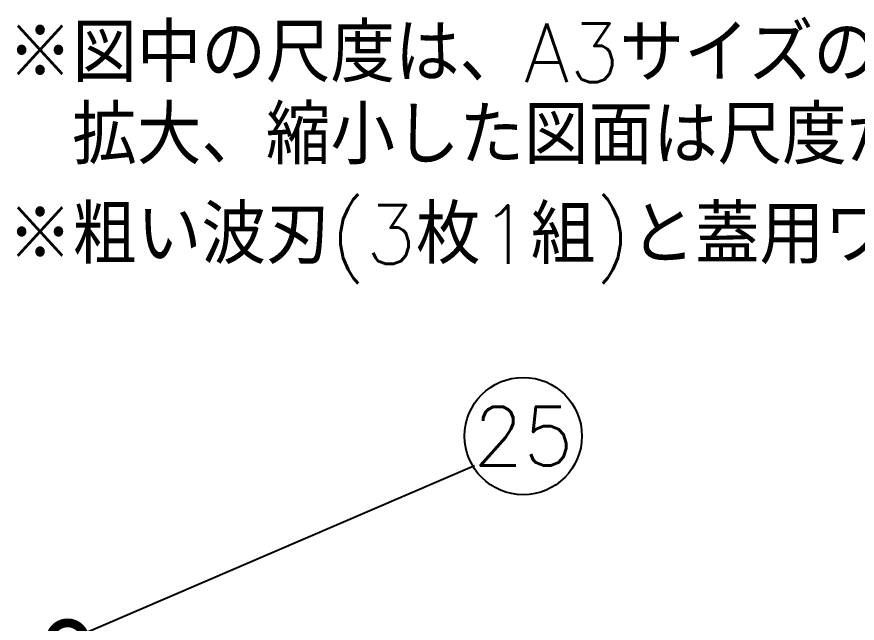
# Model space of a CAD drawing. Extents: x 230 to 4050, y 0 to 2754.
# Drawn here: x 2325 to 2683.1, y 1947.5 to 2205.9 of the extents above; entities that cross this region are included whole.
import ezdxf
from ezdxf.enums import TextEntityAlignment as Align

# ---------------------------------------------------------------- set-up
doc = ezdxf.new("R2010")
doc.units = 0
doc.header["$LTSCALE"] = 2
doc.layers.get('0').update_dxf_attribs({"linetype": 'CONTINUOUS'})
doc.layers.add('SIYOU', color=7, linetype='CONTINUOUS')
doc.layers.add('SUNPOU', color=7, linetype='CONTINUOUS')
doc.styles.get("Standard").update_dxf_attribs({"font": 'romans.shx', "bigfont": 'extfont.shx'})
doc.dimstyles.get("Standard").update_dxf_attribs({"dimscale": 10, "dimtxt": 2, "dimasz": 3, "dimexe": 1, "dimexo": 1, "dimgap": 0.6, "dimtad": 3, "dimdec": 0, "dimzin": 0, "dimdsep": 46, "dimtxsty": 'STANDARD', "dimblk1": 'OPEN', "dimblk2": 'OPEN', "dimsah": 1, "dimcen": 1.5, "dimadec": 0, "dimazin": 0, "dimtfac": 1, "dimtdec": 0, "dimtmove": 0, "dimatfit": 0, "dimldrblk": 'DOTSMALL', "dimfxl": 1, "dimtvp": 1, "dimtolj": 1, "dimtzin": 0, "dimarcsym": 0})

# ---------------------------------------------------------------- blocks, each defined once
blk = doc.blocks.new('_DotSmall')
at = {"color": 0, "linetype": 'ByBlock', "const_width": 0.5}
blk.add_lwpolyline([(-0.0625, 0, 1), (0.0625, 0, 1)], format="xyb", close=True, dxfattribs=at)
blk = doc.blocks.new('_OPEN')
at = {"color": 0, "linetype": 'ByBlock'}
for p, q in [((-1, 0.167), (0, 0)), ((0, 0), (-1, -0.167)), ((0, 0), (-1, 0))]:
    blk.add_line(p, q, dxfattribs=at)

msp = doc.modelspace()

# ---------------------------------------------------------------- linework, layer by layer
at = {"layer": 'SUNPOU'}
msp.add_circle((2540.81, 2027.24), 25, dxfattribs=at)

# ---------------------------------------------------------------- texts
at = {"layer": 'SIYOU', "color": 1}
for s, p in [('※図中の尺度は、A3サイズの図面のみに該当します。', (2321.16, 2178.07)), ('\u3000拡大、縮小した図面は尺度が変わります。', (2321.16, 2143.07)), ('※粗い波刃(3枚1組)と蓋用ワイパーは立体図です。', (2321.16, 2100.63))]:
    msp.add_text(s, height=25, dxfattribs=at).set_placement(p)
at = {"layer": 'SUNPOU'}
msp.add_text('25', height=25, dxfattribs=at).set_placement((2540.81, 2027.24), align=Align.MIDDLE)

# ---------------------------------------------------------------- leaders
msp.add_leader([(2346.65, 1940.1), (2519.98, 2014.74)], dimstyle='STANDARD', dxfattribs=at)

doc.saveas('drawing.dxf')
